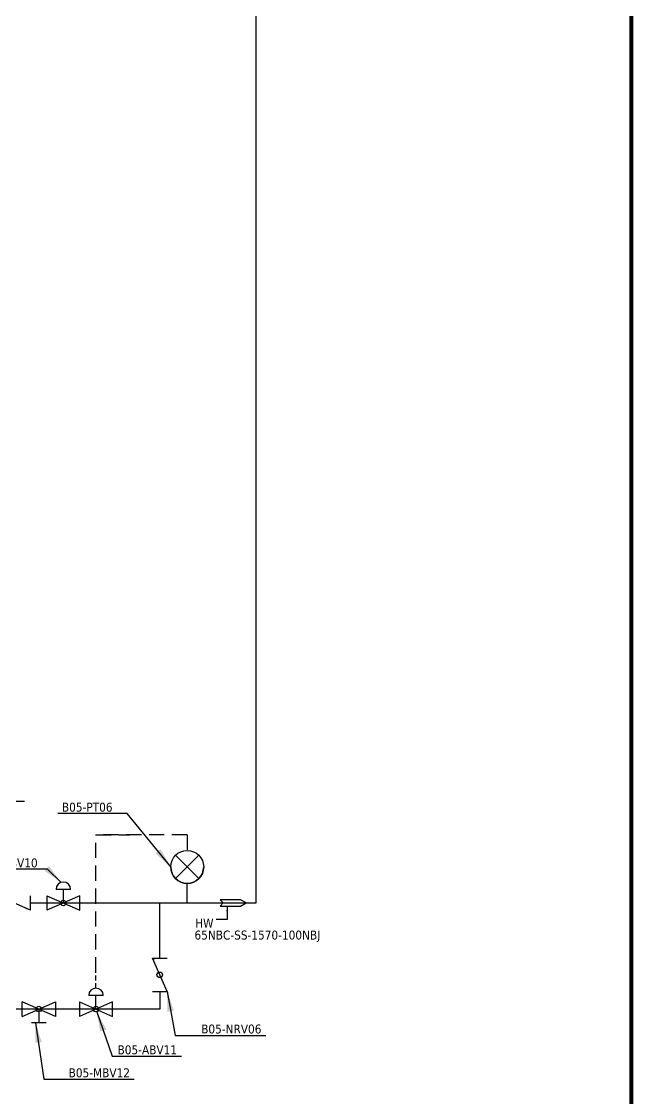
# Model space of a CAD drawing. Header units: millimetres. Extents: x -6314 to 11113, y -129 to 3675.
# Drawn here: x -1958 to -1193, y 941 to 2286 of the extents above; entities that cross this region are included whole.
import ezdxf

# ---------------------------------------------------------------- set-up
doc = ezdxf.new("R2010")
doc.units = ezdxf.units.MM
doc.linetypes.add('HIDDEN', pattern=[9.525, 6.35, -3.175])
for name, color, linetype in [('CA LINE', 5, 'Continuous'), ('HW LINE', 1, 'Continuous'), ('INTRUMENT', 3, 'HIDDEN')]:
    doc.layers.add(name, color=color, linetype=linetype)
doc.layers.add('TITLE TEXT', color=7, linetype='Continuous', lineweight=20)
doc.dimstyles.new('ISO-25', dxfattribs={"dimtxt": 2.5, "dimasz": 2.5, "dimexe": 1.25, "dimexo": 0.625, "dimtad": 1, "dimtxsty": 'Standard', "dimcen": 2.5, "dimadec": 0, "dimazin": 0, "dimtfac": 1, "dimtmove": 0, "dimatfit": 3, "dimfxl": 1, "dimarcsym": 0})

msp = doc.modelspace()

# ---------------------------------------------------------------- linework, layer by layer
for p, q in [((-1664.5, 1184.9), (-1664.5, 2379.2)), ((-1946.5, 1184.9), (-1664.5, 1184.9)), ((-1794.1, 1116), (-1792.4, 1114.3)), ((-1792.4, 1114.3), (-1793.2, 1113.9))]:
    msp.add_line(p, q)
at = {"linetype": 'Continuous', "lineweight": -3}
for p, q in [((-1765.3, 1244.5), (-1736.1, 1215.3)), ((-1765.3, 1215.3), (-1736.1, 1244.5)), ((-1896.4, 1201.9), (-1914.6, 1201.9)), ((-1905.5, 1184.9), (-1905.5, 1201.9)), ((-1750.7, 1184.9), (-1750.7, 1209.3)), ((-1946.5, 1175.8), (-1946.5, 1194)), ((-1884.7, 1194), (-1926.3, 1175.8)), ((-1926.3, 1194), (-1884.7, 1175.8)), ((-1926.3, 1194), (-1926.3, 1175.8)), ((-1884.7, 1175.8), (-1884.7, 1194)), ((-1794.1, 1116), (-1775.9, 1116)), ((-1775.9, 1074.4), (-1794.1, 1116)), ((-1855.6, 1069.4), (-1873.8, 1069.4)), ((-1864.7, 1052.4), (-1864.7, 1069.4)), ((-1794.1, 1074.4), (-1775.9, 1074.4)), ((-1915.4, 1043.3), (-1957, 1061.5)), ((-1957, 1043.3), (-1915.4, 1061.5)), ((-1957, 1043.3), (-1957, 1061.5)), ((-1936.2, 1052.4), (-1936.2, 1035.4)), ((-1915.4, 1061.5), (-1915.4, 1043.3)), ((-1843.9, 1061.5), (-1885.5, 1043.3)), ((-1885.5, 1061.5), (-1843.9, 1043.3)), ((-1885.5, 1061.5), (-1885.5, 1043.3)), ((-1843.9, 1043.3), (-1843.9, 1061.5)), ((-1927.1, 1035.4), (-1945.3, 1035.4))]:
    msp.add_line(p, q, dxfattribs=at)
at = {"linetype": 'HIDDEN', "lineweight": -3}
msp.add_line((-1864.7, 1078.5), (-1864.7, 1098.2), dxfattribs=at)
for centre, radius in [((-1750.7, 1229.9), 20.6), ((-1905.5, 1184.9), 3.45), ((-1785, 1095.2), 3.45), ((-1936.2, 1052.4), 3.45), ((-1864.7, 1052.4), 3.45)]:
    msp.add_circle(centre, radius)
at = {"linetype": 'Continuous', "lineweight": -3}
for centre, radius, start, end in [((-1750.7, 1229.9), 20.6, 180, 0), ((-1905.5, 1201.9), 9.1, 0, 180), ((-1864.7, 1069.4), 9.1, 0, 180)]:
    msp.add_arc(centre, radius, start, end, dxfattribs=at)
at = {"layer": 'CA LINE'}
for p, q in [((-1785, 1116), (-1785, 1184.9)), ((-1823.8, 1052.4), (-1976.8, 1052.4))]:
    msp.add_line(p, q, dxfattribs=at)
msp.add_lwpolyline([(-1785, 1074.4), (-1785, 1052.4), (-1823.8, 1052.4)], dxfattribs=at)
at = {"layer": 'HW LINE'}
msp.add_lwpolyline([(-1683.9, 1180.8), (-1677, 1184.9), (-1683.9, 1189), (-1709.3, 1189), (-1705.8, 1184.9), (-1709.3, 1180.8), (-1683.9, 1180.8)], close=True, dxfattribs=at)
at = {"layer": 'INTRUMENT', "linetype": 'HIDDEN', "lineweight": -3, "ltscale": 3}
for q in [(-1864.7, 1270.1), (-1750.7, 1250.5)]:
    msp.add_line((-1750.7, 1270.1), q, dxfattribs=at)
msp.add_lwpolyline([(-1864.7, 1098.2), (-1864.7, 1270.1), (-1823, 1270.1)], dxfattribs=at)
at = {"layer": 'TITLE TEXT', "ltscale": 5, "const_width": 5.38}
msp.add_lwpolyline([(-1195.5, 3492.8), (-1195.5, -125.9), (-6311.5, -125.9), (-6311.5, 3492.8)], close=True, dxfattribs=at)

# ---------------------------------------------------------------- texts
at = {"char_height": 11.166, "width": 777.184}
for s, insert, attachment_point in [('{\\fTahoma|b0|i0|c0|p34;B05-PT06}', (-1907.3, 1310.1), 1), ('{\\fTahoma|b0|i0|c0|p34;B05-ABV10}', (-2012, 1240.5), 1), ('{\\fTahoma|b0|i0|c0|p34;HW}', (-1717.8, 1165.3), 3), ('\\pxt9;{\\fTahoma|b0|i0|c0|p34;65NBC-SS-1570-100NBJ}', (-1741.6, 1150.4), 1), ('{\\fTahoma|b0|i0|c0|p34;B05-NRV06}', (-1657.9, 1033.1), 3), ('{\\fTahoma|b0|i0|c0|p34;B05-ABV11}', (-1763.4, 1007.1), 3), ('{\\fTahoma|b0|i0|c0|p34;B05-MBV12}', (-1822.2, 978.4), 3)]:
    msp.add_mtext(s, dxfattribs=dict(at, insert=insert, attachment_point=attachment_point))

# ---------------------------------------------------------------- leaders
at = {"linetype": 'Continuous', "lineweight": -3}
for points, override in [([(-2064.7, 1249.6), (-2025.7, 1312.2), (-1953.9, 1312.2)], {"dimscale": 10, "dimtad": 0}), ([(-1771.3, 1230), (-1825.7, 1296.6), (-1912.6, 1296.6)], {"dimscale": 10, "dimtad": 0}), ([(-1908.3, 1210.5), (-1925.3, 1227), (-2017.4, 1227)], {"dimscale": 10, "dimtad": 0}), ([(-1946.5, 1175.8), (-1988, 1194)], {"dimscale": 2.5, "dimgap": 0.625, "dimtad": 0}), ([(-1775.9, 1074.4), (-1765.7, 1019.6), (-1652.5, 1019.6)], {"dimscale": 10, "dimtad": 0}), ([(-1863.8, 1049.1), (-1844.3, 993.6), (-1758, 993.6)], {"dimscale": 10, "dimtad": 0}), ([(-1940.2, 1035.4), (-1930.1, 964.9), (-1816.9, 964.9)], {"dimscale": 10, "dimtad": 0})]:
    msp.add_leader(points, dimstyle='ISO-25', override=override, dxfattribs=at)
at = {"layer": 'HW LINE'}
msp.add_leader([(-1700.7, 1180.8), (-1700.7, 1164.4), (-1714.6, 1164.4)], dimstyle='ISO-25', override={"dimscale": 2.5, "dimgap": 0.625, "dimtad": 0}, dxfattribs=at)

doc.saveas('drawing.dxf')
